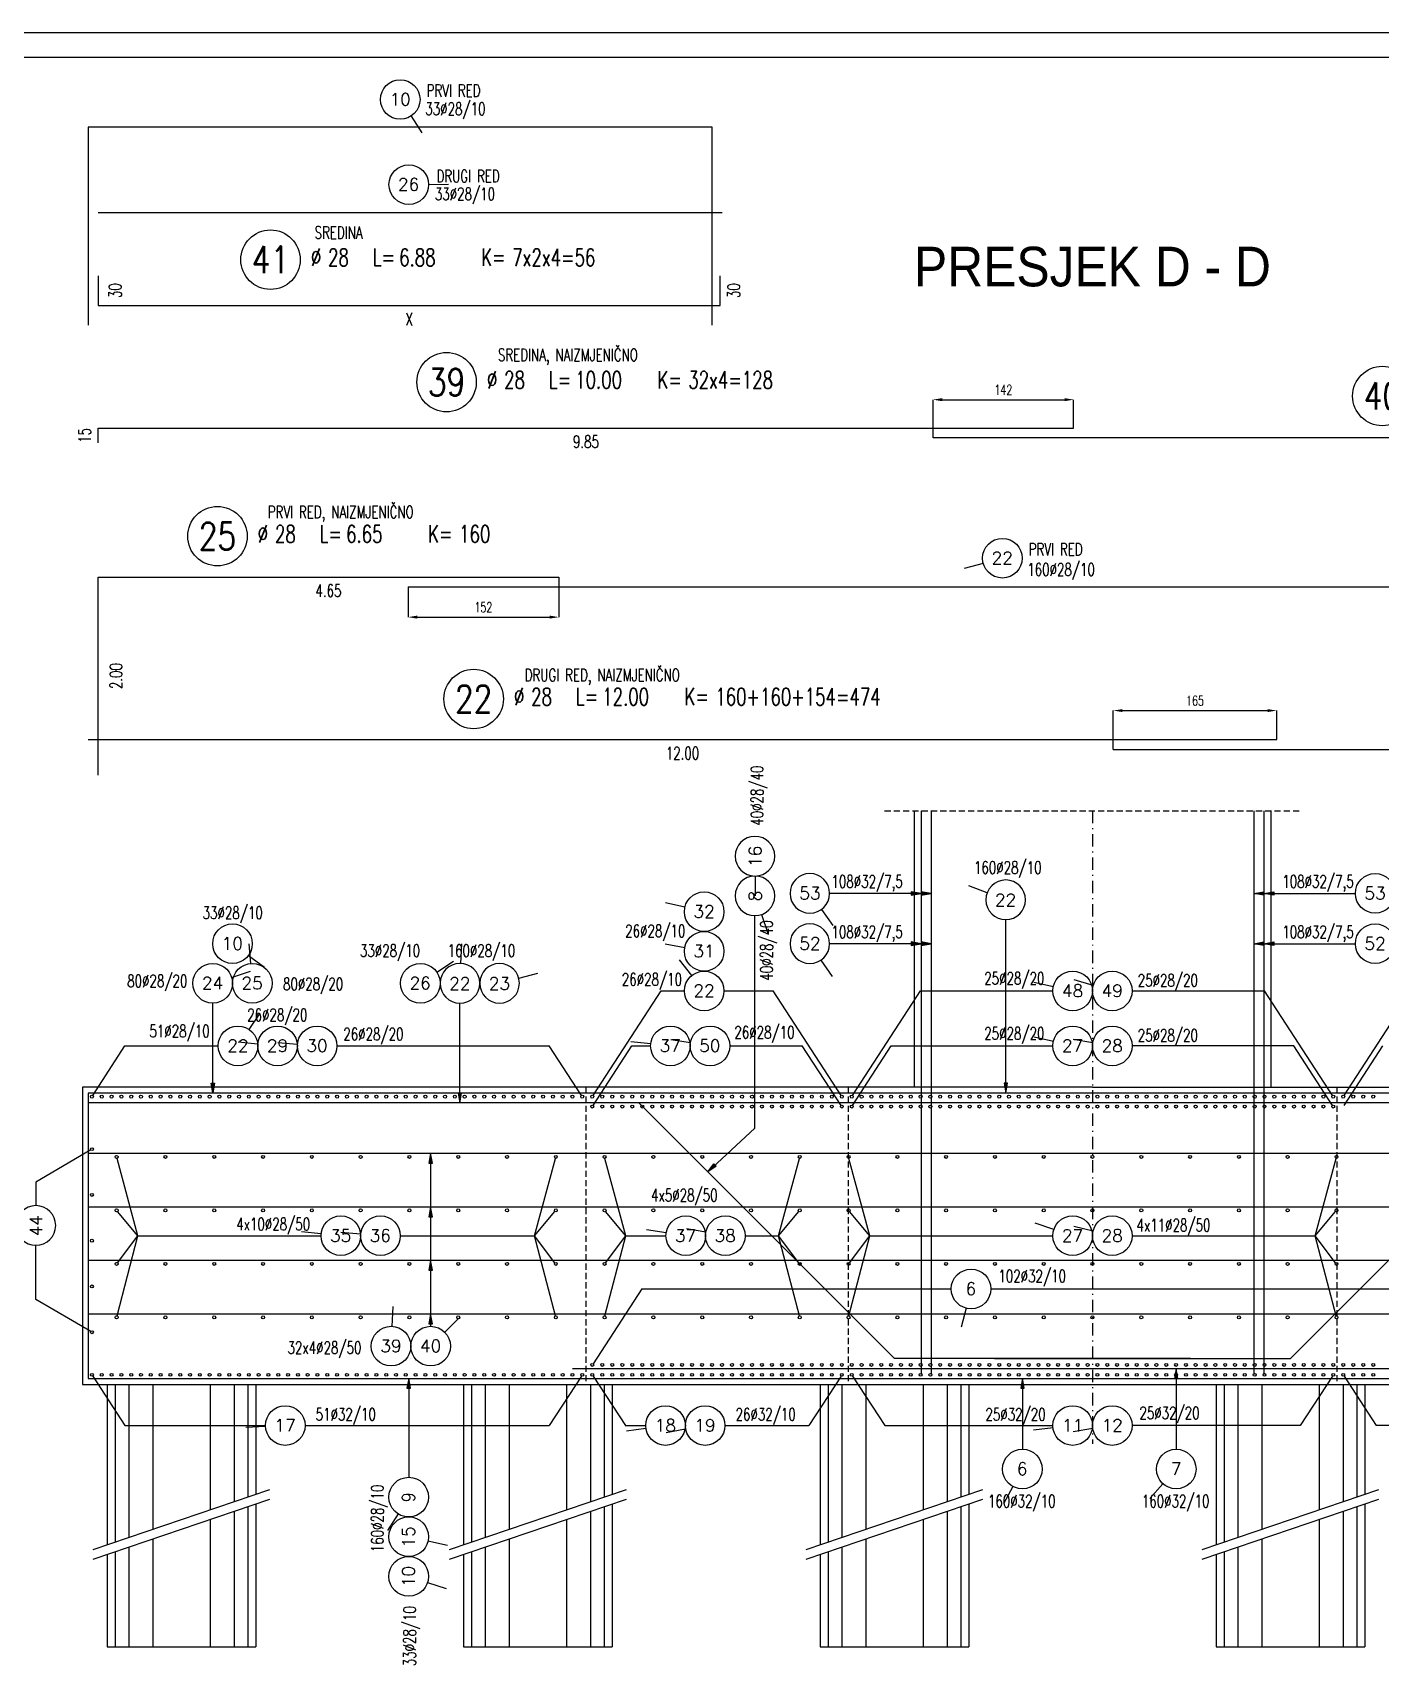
# Model space of a CAD drawing. Extents: x 25615 to 36352, y 68211 to 72666.
# Drawn here: x 32687 to 34048, y 71015 to 72666 of the extents above; entities that cross this region are included whole.
import ezdxf
from ezdxf.enums import TextEntityAlignment as Align

# ---------------------------------------------------------------- set-up
doc = ezdxf.new("R2010")
doc.units = 0
doc.header["$LTSCALE"] = 50
doc.header["$PDMODE"] = 34
doc.header["$PDSIZE"] = 5
doc.linetypes.add('CENTER', pattern=[0.47, 0.25, -0.1, 0.02, -0.1])
doc.linetypes.add('HIDDEN2', pattern=[0.1875, 0.125, -0.0625])
doc.layers.get('DEFPOINTS').update_dxf_attribs({"linetype": 'CONTINUOUS'})
for name, color, linetype in [('ARM', 1, 'CONTINUOUS'), ('ARM-I', 6, 'CONTINUOUS'), ('BETON', 7, 'CONTINUOUS'), ('BETON TANKO', 40, 'CONTINUOUS'), ('CRTICA', 7, 'CONTINUOUS'), ('KOTE', 4, 'CONTINUOUS'), ('NEVIDLJIVO', 9, 'HIDDEN2'), ('OSI', 2, 'CENTER'), ('POM', 9, 'CONTINUOUS'), ('TANKO', 8, 'CONTINUOUS'), ('TEKST', 7, 'CONTINUOUS')]:
    doc.layers.add(name, color=color, linetype=linetype)
doc.styles.add('KOTE', font='romans.shx', dxfattribs={"width": 0.7})
doc.styles.get("Standard").update_dxf_attribs({"font": 'romans.shx', "width": 0.9})
doc.dimstyles.new('M-50', dxfattribs={"dimscale": 50, "dimtxt": 0.2, "dimasz": 0.185, "dimexe": 0, "dimexo": 0, "dimgap": 0.1, "dimtad": 1, "dimdec": 0, "dimzin": 0, "dimdsep": 46, "dimtxsty": 'KOTE', "dimcen": 0.09, "dimclrd": 256, "dimclre": 256, "dimclrt": 2, "dimadec": 0, "dimazin": 0, "dimtfac": 1, "dimtdec": 0, "dimtix": 1, "dimtmove": 2, "dimatfit": 3, "dimfxl": 0, "dimtolj": 1, "dimtzin": 0, "dimarcsym": 0})

# ---------------------------------------------------------------- blocks, each defined once
blk = doc.blocks.new('P')
at = {"layer": 'KOTE'}
blk.add_circle((0, 0), 0.4, dxfattribs=at)
blk.add_attdef('P', text='', height=0.25, dxfattribs=at).set_placement((-0.004, 0.004), align=Align.MIDDLE)
blk = doc.blocks.new('*D340')
at = {"layer": 'DEFPOINTS', "color": 0}
for p in [(33943, 71981.4), (33943, 71952.1, 0), (33778, 71942.1, 0)]:
    blk.add_point(p, dxfattribs=at)
at = {"layer": 'TANKO', "lineweight": -2}
for p, q in [((33778, 71942.1), (33778, 71981.4)), ((33787.3, 71981.4), (33933.8, 71981.4)), ((33943, 71952.1), (33943, 71981.4))]:
    blk.add_line(p, q, dxfattribs=at)
at = {"layer": 'TANKO'}
for points in [[(33787.3, 71982.9), (33787.3, 71979.9), (33778, 71981.4)], [(33933.8, 71982.9), (33933.8, 71979.9), (33943, 71981.4)]]:
    blk.add_solid(points, dxfattribs=at)
at = {"layer": 'TANKO', "color": 2, "insert": (33860.5, 71991.4), "char_height": 10, "attachment_point": 5, "style": 'KOTE'}
blk.add_mtext('\\A1;165', dxfattribs=at)
blk = doc.blocks.new('POZ')
at = {"layer": 'ARM-I'}
blk.add_circle((0, 0), 0.6, dxfattribs=at)
at = {"layer": 'ARM', "width": 0.7}
for s, p in [('%%c', (0.814, -0.125)), ('L=', (2.064, -0.125)), ('K=', (4.256, -0.125))]:
    blk.add_text(s, height=0.35, dxfattribs=at).set_placement(p)
for tag, p in [('VA', (0.879, 0.435)), ('FI', (1.162, -0.13)), ('DUZ', (2.598, -0.13)), ('KOM', (4.881, -0.13))]:
    blk.add_attdef(tag, p, '', height=0.35, dxfattribs=at)
at = {"layer": 'ARM', "width": 0.7, "flags": 1}
for tag, p in [('TIP', (1.038, -0.896)), ('A', (1.162, -1.411)), ('B', (1.162, -1.918)), ('C', (1.162, -2.426)), ('D', (1.162, -2.934)), ('E', (1.162, -3.441)), ('F', (1.162, -3.949)), ('G', (1.162, -4.457)), ('H', (1.162, -4.964)), ('I', (1.162, -5.472)), ('J', (1.162, -5.98)), ('K', (1.162, -6.487)), ('L', (1.162, -6.995)), ('M', (1.162, -7.503)), ('N', (1.162, -8.011))]:
    blk.add_attdef(tag, p, '', height=0.35, dxfattribs=at)
at = {"layer": 'ARM-I', "width": 0.8}
blk.add_attdef('POZ', text='', height=0.55, dxfattribs=at).set_placement((0, 0), align=Align.MIDDLE)
blk = doc.blocks.new('*D342')
at = {"layer": 'DEFPOINTS', "color": 0}
for p in [(33218, 72116.2, 0), (33066, 72106.2, 0), (33218, 72075.7)]:
    blk.add_point(p, dxfattribs=at)
at = {"layer": 'TANKO', "lineweight": -2}
for p, q in [((33218, 72116.2), (33218, 72075.7)), ((33066, 72106.2), (33066, 72075.7)), ((33075.3, 72075.7), (33208.8, 72075.7))]:
    blk.add_line(p, q, dxfattribs=at)
at = {"layer": 'TANKO'}
for points in [[(33075.3, 72077.3), (33075.3, 72074.2), (33066, 72075.7)], [(33208.8, 72077.3), (33208.8, 72074.2), (33218, 72075.7)]]:
    blk.add_solid(points, dxfattribs=at)
at = {"layer": 'TANKO', "color": 2, "insert": (33142, 72085.7), "char_height": 10, "attachment_point": 5, "style": 'KOTE'}
blk.add_mtext('\\A1;152', dxfattribs=at)
blk = doc.blocks.new('*D351')
at = {"layer": 'DEFPOINTS', "color": 0}
for p in [(33738, 72295.2), (33738, 72266.6), (33596, 72256.6)]:
    blk.add_point(p, dxfattribs=at)
at = {"layer": 'TANKO', "lineweight": -2}
for p, q in [((33596, 72256.6), (33596, 72295.2)), ((33605.3, 72295.2), (33728.8, 72295.2)), ((33738, 72266.6), (33738, 72295.2))]:
    blk.add_line(p, q, dxfattribs=at)
at = {"layer": 'TANKO'}
for points in [[(33605.3, 72296.8), (33605.3, 72293.7), (33596, 72295.2)], [(33728.8, 72296.8), (33728.8, 72293.7), (33738, 72295.2)]]:
    blk.add_solid(points, dxfattribs=at)
at = {"layer": 'TANKO', "color": 2, "insert": (33667, 72305.2), "char_height": 10, "attachment_point": 5, "style": 'KOTE'}
blk.add_mtext('\\A1;142', dxfattribs=at)
blk = doc.blocks.new('STR')
at = {"layer": 'KOTE', "color": 9}
blk.add_lwpolyline([(-1, 0.17), (-1, -0.17), (0, 0)], close=True, dxfattribs=at)
at = {"layer": 'KOTE', "color": 9, "linetype": 'ByBlock'}
blk.add_solid([(-1, 0.17), (-1, -0.17), (0, 0)], dxfattribs=at)

msp = doc.modelspace()

# ---------------------------------------------------------------- linework, layer by layer
at = {"layer": 'ARM'}
for p, q in [((33584, 71880.1, 0), (33584, 71311.3, 0)), ((33594, 71880.1, 0), (33594, 71311.3, 0)), ((33920, 71880.1, 0), (33920, 71311.3, 0)), ((33930, 71880.1, 0), (33930, 71311.3, 0)), ((32743, 71595.3, 0), (32743, 71307.3, 0)), ((34771, 71595.3, 0), (32743, 71595.3, 0)), ((34771, 71585.3, 0), (32743, 71585.3, 0)), ((32743, 71534.5, 0), (34771, 71534.5, 0)), ((32743, 71480.5, 0), (34771, 71480.5, 0)), ((32743, 71426.5, 0), (34771, 71426.5, 0)), ((32743, 71372.5, 0), (34771, 71372.5, 0)), ((32743, 71307.3, 0), (34771, 71307.3, 0)), ((33232, 71317.3, 0), (34282, 71317.3, 0))]:
    msp.add_line(p, q, dxfattribs=at)
at = {"layer": 'ARM', "elevation": 0}
for points in [[(33856, 71327.3), (33557, 71327.3), (33299, 71585.3), (33159, 71585.3)], [(33658, 71327.3), (33957, 71327.3), (34215, 71585.3), (34355, 71585.3)]]:
    msp.add_lwpolyline(points, dxfattribs=at)
at = {"layer": 'ARM-I', "elevation": 0}
for points in [[(33373, 72370.3), (33373, 72570.3), (32743, 72570.3), (32743, 72370.3)], [(33383, 72483.9), (32753, 72483.9)], [(32753, 72420.3), (32753, 72390.3), (33381, 72390.3), (33381, 72420.3)], [(32753, 71916.2), (32753, 72116.2), (33218, 72116.2)], [(33066, 72106.2), (34266, 72106.2)], [(32743, 71952.1), (33943, 71952.1)], [(33778, 71942.1), (34763, 71942.1)]]:
    msp.add_lwpolyline(points, dxfattribs=at)
at = {"layer": 'ARM-I'}
for points in [[(32753, 72251.6), (32753, 72266.6), (33738, 72266.6)], [(34781, 72241.6), (34781, 72256.6), (33596, 72256.6)]]:
    msp.add_lwpolyline(points, dxfattribs=at)
at = {"layer": 'BETON'}
for p, q in [((33757, 71601.3, 0), (32737, 71601.3, 0)), ((32737, 71601.3, 0), (32737, 71301.3, 0)), ((33757, 71601.3, 0), (34777, 71601.3, 0)), ((32737, 71301.3, 0), (34777, 71301.3, 0))]:
    msp.add_line(p, q, dxfattribs=at)
for points in [[(25614.7, 68210.6), (35173.4, 68210.6), (35173.4, 72665.6), (25614.7, 72665.6)], [(25739.7, 68235.6), (35148.4, 68235.6), (35148.4, 72640.6), (25739.7, 72640.6)]]:
    msp.add_lwpolyline(points, close=True, dxfattribs=at)
at = {"layer": 'BETON TANKO'}
for p, q in [((33577, 71880.1, 0), (33577, 71601.3, 0)), ((33937, 71880.1, 0), (33937, 71601.3, 0)), ((32762, 71301.3, 0), (32762, 71139.5, 0)), ((32912, 71301.3, 0), (32912, 71190.4, 0)), ((33122, 71301.3, 0), (33122, 71139.5, 0)), ((33272, 71301.3, 0), (33272, 71190.4, 0)), ((33482, 71301.3, 0), (33482, 71139.5, 0)), ((33632, 71301.3, 0), (33632, 71190.4, 0)), ((33882, 71301.3, 0), (33882, 71139.5, 0)), ((34032, 71301.3, 0), (34032, 71190.4, 0)), ((32912, 71180.4, 0), (32912, 71036.4, 0)), ((33272, 71180.4, 0), (33272, 71036.4, 0)), ((33632, 71180.4, 0), (33632, 71036.4, 0)), ((34032, 71180.4, 0), (34032, 71036.4, 0)), ((32762, 71129.5, 0), (32762, 71036.4, 0)), ((33122, 71129.5, 0), (33122, 71036.4, 0)), ((33482, 71129.5, 0), (33482, 71036.4, 0)), ((33882, 71129.5, 0), (33882, 71036.4, 0)), ((32762, 71036.4, 0), (32912, 71036.4, 0)), ((33122, 71036.4, 0), (33272, 71036.4, 0)), ((33482, 71036.4, 0), (33632, 71036.4, 0)), ((33882, 71036.4, 0), (34032, 71036.4, 0))]:
    msp.add_line(p, q, dxfattribs=at)
at = {"layer": 'CRTICA'}
for p, q in [((33068.9, 72581.4, 0), (33079.8, 72564.6, 0)), ((33086.6, 72512.5), (33106.6, 72512.6)), ((33646.7, 72130, 0), (33627.4, 72124.9, 0)), ((33416.3, 71814.4), (33416.4, 71794.4)), ((33650.7, 71797.5, 0), (33632, 71804.5, 0)), ((33345.4, 71782.8), (33325.9, 71787.2)), ((33422.8, 71775.5), (33429.3, 71756.6)), ((33483.2, 71780.7, 0), (33494.8, 71764.4, 0)), ((32904.7, 71734.3, 0), (32920.8, 71722.4, 0)), ((32907.1, 71726.1, 0), (32905.5, 71746, 0)), ((33119.3, 71726.1, 0), (33120.2, 71746.1, 0)), ((33345.3, 71742), (33325.6, 71745.6)), ((32887.7, 71712.1, 0), (32906.8, 71718.2, 0)), ((33095, 71717.2, 0), (33111.6, 71728.3, 0)), ((33352.5, 71714.1), (33340.1, 71729.8)), ((33482.8, 71729.6, 0), (33494.1, 71713, 0)), ((33177.6, 71711.3, 0), (33197, 71716.4, 0)), ((33717.5, 71702.6), (33697.9, 71706.8)), ((33757.8, 71704), (33738.6, 71709.6)), ((32905.4, 71659.4), (32916.6, 71676)), ((33717.6, 71647.4, 0), (33698.1, 71651.9, 0)), ((32914.2, 71644.8), (32894.3, 71646.7)), ((32954.2, 71644.4), (32934.3, 71646)), ((33310.9, 71645), (33291, 71647.1)), ((33351.1, 71646), (33331.3, 71649.2)), ((33757.3, 71646.1, 0), (33737.6, 71649.4, 0)), ((32978.1, 71453.3, 0), (32958.2, 71455.2, 0)), ((33018.1, 71453, 0), (32998.1, 71454.7, 0)), ((33326.5, 71454.3, 0), (33306.7, 71457.3, 0)), ((33366.6, 71454.8, 0), (33346.9, 71458.3, 0)), ((33718.1, 71457.7, 0), (33699.1, 71464, 0)), ((33757.6, 71455.9, 0), (33738.1, 71460.5, 0)), ((33049.9, 71359.8, 0), (33051, 71379.8, 0)), ((33629.3, 71378.3), (33624.3, 71358.9)), ((33102.9, 71354, 0), (33117.1, 71368.1, 0)), ((32921.9, 71258.7), (32901.9, 71257.6)), ((33306.1, 71256.8), (33286.3, 71253.9)), ((33346.2, 71256), (33326.5, 71252.4)), ((33717.2, 71257.3, 0), (33697.3, 71254.9, 0)), ((33757.3, 71256.6, 0), (33737.5, 71253.5, 0)), ((33676.6, 71198.3), (33667.1, 71180.7)), ((33828.2, 71201, 0), (33814.8, 71186.1, 0)), ((33055.8, 71170.6, 0), (33045.1, 71153.7, 0)), ((33086, 71143.3, 0), (33105.6, 71139, 0)), ((33085.5, 71101.3, 0), (33104.5, 71095.2, 0))]:
    msp.add_line(p, q, dxfattribs=at)
at = {"layer": 'KOTE'}
for centre in [(32746.6, 71591.7), (32746.6, 71591.7), (32756.6, 71591.7), (32766.5, 71591.7), (32776.4, 71591.7), (32786.3, 71591.7), (32796.2, 71591.7), (32806.1, 71591.7), (32816, 71591.7), (32825.9, 71591.7), (32835.8, 71591.7), (32845.7, 71591.7), (32855.6, 71591.7), (32865.5, 71591.7), (32875.4, 71591.7), (32885.3, 71591.7), (32895.2, 71591.7), (32905.1, 71591.7), (32915, 71591.7), (32924.9, 71591.7), (32934.8, 71591.7), (32944.7, 71591.7), (32954.6, 71591.7), (32964.5, 71591.7), (32974.4, 71591.7), (32984.3, 71591.7), (32994.2, 71591.7), (33004.2, 71591.7), (33014.1, 71591.7), (33024, 71591.7), (33033.9, 71591.7), (33043.8, 71591.7), (33053.7, 71591.7), (33063.6, 71591.7), (33073.5, 71591.7), (33083.4, 71591.7), (33093.3, 71591.7), (33103.2, 71591.7), (33113.1, 71591.7), (33123, 71591.7), (33132.9, 71591.7), (33142.8, 71591.7), (33152.7, 71591.7), (33162.6, 71591.7), (33172.5, 71591.7), (33182.4, 71591.7), (33192.3, 71591.7), (33202.2, 71591.7), (33212.1, 71591.7), (33222, 71591.7), (33231.9, 71591.7), (33241.8, 71591.7), (33251.9, 71591.7), (33262, 71591.7), (33272.1, 71591.7), (33282.2, 71591.7), (33292.2, 71591.7), (33302.3, 71591.7), (33312.4, 71591.7), (33322.5, 71591.7), (33332.5, 71591.7), (33342.6, 71591.7), (33352.7, 71591.7), (33362.8, 71591.7), (33372.9, 71591.7), (33382.9, 71591.7), (33393, 71591.7), (33403.1, 71591.7), (33413.2, 71591.7), (33423.2, 71591.7), (33433.3, 71591.7), (33443.4, 71591.7), (33453.5, 71591.7), (33463.6, 71591.7), (33473.6, 71591.7), (33483.7, 71591.7), (33493.8, 71591.7), (33503.9, 71591.7), (33513.9, 71591.7), (33523.9, 71591.7), (33533.8, 71591.7), (33543.7, 71591.7), (33553.6, 71591.7), (33563.6, 71591.7), (33573.5, 71591.7), (33583.4, 71591.7), (33593.3, 71591.7), (33603.2, 71591.7), (33613.2, 71591.7), (33623.1, 71591.7), (33633, 71591.7), (33642.9, 71591.7), (33652.9, 71591.7), (33662.8, 71591.7), (33672.7, 71591.7), (33682.6, 71591.7), (33692.6, 71591.7), (33702.5, 71591.7), (33712.4, 71591.7), (33722.3, 71591.7), (33732.2, 71591.7), (33742.2, 71591.7), (33752.1, 71591.7), (33762, 71591.7), (33771.9, 71591.7), (33781.9, 71591.7), (33791.8, 71591.7), (33801.7, 71591.7), (33811.6, 71591.7), (33821.5, 71591.7), (33831.5, 71591.7), (33841.4, 71591.7), (33851.3, 71591.7), (33861.2, 71591.7), (33871.2, 71591.7), (33881.1, 71591.7), (33891, 71591.7), (33900.9, 71591.7), (33910.8, 71591.7), (33920.8, 71591.7), (33930.7, 71591.7), (33940.6, 71591.7), (33950.5, 71591.7), (33960.5, 71591.7), (33970.4, 71591.7), (33980.3, 71591.7), (33990.2, 71591.7), (34000.1, 71591.7), (34010.2, 71591.7), (34020.3, 71591.7), (34030.4, 71591.7), (34040.5, 71591.7), (33251.9, 71581.7), (33262, 71581.7), (33272.1, 71581.7), (33282.2, 71581.7), (33292.2, 71581.7), (33302.3, 71581.7), (33312.4, 71581.7), (33322.5, 71581.7), (33332.5, 71581.7), (33342.6, 71581.7), (33352.7, 71581.7), (33362.8, 71581.7), (33372.9, 71581.7), (33382.9, 71581.7), (33393, 71581.7), (33403.1, 71581.7), (33413.2, 71581.7), (33423.2, 71581.7), (33433.3, 71581.7), (33443.4, 71581.7), (33453.5, 71581.7), (33463.6, 71581.7), (33473.6, 71581.7), (33483.7, 71581.7), (33493.8, 71581.7), (33503.9, 71581.7), (33513.9, 71581.7), (33523.9, 71581.7), (33533.8, 71581.7), (33543.7, 71581.7), (33553.6, 71581.7), (33563.6, 71581.7), (33573.5, 71581.7), (33583.4, 71581.7), (33593.3, 71581.7), (33603.2, 71581.7), (33613.2, 71581.7), (33623.1, 71581.7), (33633, 71581.7), (33642.9, 71581.7), (33652.9, 71581.7), (33662.8, 71581.7), (33672.7, 71581.7), (33682.6, 71581.7), (33692.6, 71581.7), (33702.5, 71581.7), (33712.4, 71581.7), (33722.3, 71581.7), (33732.2, 71581.7), (33742.2, 71581.7), (33752.1, 71581.7), (33762, 71581.7), (33771.9, 71581.7), (33781.9, 71581.7), (33791.8, 71581.7), (33801.7, 71581.7), (33811.6, 71581.7), (33821.5, 71581.7), (33831.5, 71581.7), (33841.4, 71581.7), (33851.3, 71581.7), (33861.2, 71581.7), (33871.2, 71581.7), (33881.1, 71581.7), (33891, 71581.7), (33900.9, 71581.7), (33910.8, 71581.7), (33920.8, 71581.7), (33930.7, 71581.7), (33940.6, 71581.7), (33950.5, 71581.7), (33960.5, 71581.7), (33970.4, 71581.7), (33980.3, 71581.7), (33990.2, 71581.7), (34000.1, 71581.7), (32746.6, 71538.7, 0), (32771.6, 71530.9, 0), (32820.9, 71530.9, 0), (32870.2, 71530.9, 0), (32919.5, 71530.9, 0), (32968.7, 71530.9, 0), (33018, 71530.9, 0), (33067.3, 71530.9, 0), (33116.5, 71530.9, 0), (33165.8, 71530.9, 0), (33215.1, 71530.9, 0), (33264.3, 71530.9, 0), (33313.6, 71530.9, 0), (33362.9, 71530.9, 0), (33412.2, 71530.9, 0), (33461.4, 71530.9, 0), (33510.7, 71530.9, 0), (33560, 71530.9, 0), (33609.2, 71530.9, 0), (33658.5, 71530.9, 0), (33707.8, 71530.9, 0), (33757, 71530.9, 0), (33806.3, 71530.9, 0), (33855.6, 71530.9, 0), (33904.9, 71530.9, 0), (33954.1, 71530.9, 0), (34003.4, 71530.9, 0), (32746.6, 71492.5, 0), (32771.6, 71476.9, 0), (32820.9, 71476.9, 0), (32870.2, 71476.9, 0), (32919.5, 71476.9, 0), (32968.7, 71476.9, 0), (33018, 71476.9, 0), (33067.3, 71476.9, 0), (33116.5, 71476.9, 0), (33165.8, 71476.9, 0), (33215.1, 71476.9, 0), (33264.3, 71476.9, 0), (33313.6, 71476.9, 0), (33362.9, 71476.9, 0), (33412.2, 71476.9, 0), (33461.4, 71476.9, 0), (33510.7, 71476.9, 0), (33560, 71476.9, 0), (33609.2, 71476.9, 0), (33658.5, 71476.9, 0), (33707.8, 71476.9, 0), (33757, 71476.9, 0), (33806.3, 71476.9, 0), (33855.6, 71476.9, 0), (33904.9, 71476.9, 0), (33954.1, 71476.9, 0), (34003.4, 71476.9, 0), (32746.6, 71446.3, 0), (32771.6, 71422.9, 0), (32820.9, 71422.9, 0), (32870.2, 71422.9, 0), (32919.5, 71422.9, 0), (32968.7, 71422.9, 0), (33018, 71422.9, 0), (33067.3, 71422.9, 0), (33116.5, 71422.9, 0), (33165.8, 71422.9, 0), (33215.1, 71422.9, 0), (33264.3, 71422.9, 0), (33313.6, 71422.9, 0), (33362.9, 71422.9, 0), (33412.2, 71422.9, 0), (33461.4, 71422.9, 0), (33510.7, 71422.9, 0), (33560, 71422.9, 0), (33609.2, 71422.9, 0), (33658.5, 71422.9, 0), (33707.8, 71422.9, 0), (33757, 71422.9, 0), (33806.3, 71422.9, 0), (33855.6, 71422.9, 0), (33904.9, 71422.9, 0), (33954.1, 71422.9, 0), (34003.4, 71422.9, 0), (32746.6, 71400.1, 0), (32771.6, 71368.9, 0), (32820.9, 71368.9, 0), (32870.2, 71368.9, 0), (32919.5, 71368.9, 0), (32968.7, 71368.9, 0), (33018, 71368.9, 0), (33067.3, 71368.9, 0), (33116.5, 71368.9, 0), (33165.8, 71368.9, 0), (33215.1, 71368.9, 0), (33264.3, 71368.9, 0), (33313.6, 71368.9, 0), (33362.9, 71368.9, 0), (33412.2, 71368.9, 0), (33461.4, 71368.9, 0), (33510.7, 71368.9, 0), (33560, 71368.9, 0), (33609.2, 71368.9, 0), (33658.5, 71368.9, 0), (33707.8, 71368.9, 0), (33757, 71368.9, 0), (33806.3, 71368.9, 0), (33855.6, 71368.9, 0), (33904.9, 71368.9, 0), (33954.1, 71368.9, 0), (34003.4, 71368.9, 0), (32746.6, 71353.9, 0), (33251.9, 71320.9), (33262, 71320.9), (33272.1, 71320.9), (33282.2, 71320.9), (33292.2, 71320.9), (33302.3, 71320.9), (33312.4, 71320.9), (33322.5, 71320.9), (33332.5, 71320.9), (33342.6, 71320.9), (33352.7, 71320.9), (33362.8, 71320.9), (33372.9, 71320.9), (33382.9, 71320.9), (33393, 71320.9), (33403.1, 71320.9), (33413.2, 71320.9), (33423.2, 71320.9), (33433.3, 71320.9), (33443.4, 71320.9), (33453.5, 71320.9), (33463.6, 71320.9), (33473.6, 71320.9), (33483.7, 71320.9), (33493.8, 71320.9), (33503.9, 71320.9), (33513.9, 71320.9), (33523.9, 71320.9), (33533.8, 71320.9), (33543.7, 71320.9), (33553.6, 71320.9), (33563.6, 71320.9), (33573.5, 71320.9), (33583.4, 71320.9), (33593.3, 71320.9), (33603.2, 71320.9), (33613.2, 71320.9), (33623.1, 71320.9), (33633, 71320.9), (33642.9, 71320.9), (33652.9, 71320.9), (33662.8, 71320.9), (33672.7, 71320.9), (33682.6, 71320.9), (33692.6, 71320.9), (33702.5, 71320.9), (33712.4, 71320.9), (33722.3, 71320.9), (33732.2, 71320.9), (33742.2, 71320.9), (33752.1, 71320.9), (33762, 71320.9), (33771.9, 71320.9), (33781.9, 71320.9), (33791.8, 71320.9), (33801.7, 71320.9), (33811.6, 71320.9), (33821.5, 71320.9), (33831.5, 71320.9), (33841.4, 71320.9), (33851.3, 71320.9), (33861.2, 71320.9), (33871.2, 71320.9), (33881.1, 71320.9), (33891, 71320.9), (33900.9, 71320.9), (33910.8, 71320.9), (33920.8, 71320.9), (33930.7, 71320.9), (33940.6, 71320.9), (33950.5, 71320.9), (33960.5, 71320.9), (33970.4, 71320.9), (33980.3, 71320.9), (33990.2, 71320.9), (34000.1, 71320.9), (34010.2, 71320.9), (34020.3, 71320.9), (34030.4, 71320.9), (34040.5, 71320.9), (32746.6, 71310.9), (32756.6, 71310.9), (32766.5, 71310.9), (32776.4, 71310.9), (32786.3, 71310.9), (32796.2, 71310.9), (32806.1, 71310.9), (32816, 71310.9), (32825.9, 71310.9), (32835.8, 71310.9), (32845.7, 71310.9), (32855.6, 71310.9), (32865.5, 71310.9), (32875.4, 71310.9), (32885.3, 71310.9), (32895.2, 71310.9), (32905.1, 71310.9), (32915, 71310.9), (32924.9, 71310.9), (32934.8, 71310.9), (32944.7, 71310.9), (32954.6, 71310.9), (32964.5, 71310.9), (32974.4, 71310.9), (32984.3, 71310.9), (32994.2, 71310.9), (33004.2, 71310.9), (33014.1, 71310.9), (33024, 71310.9), (33033.9, 71310.9), (33043.8, 71310.9), (33053.7, 71310.9), (33063.6, 71310.9), (33073.5, 71310.9), (33083.4, 71310.9), (33093.3, 71310.9), (33103.2, 71310.9), (33113.1, 71310.9), (33123, 71310.9), (33132.9, 71310.9), (33142.8, 71310.9), (33152.7, 71310.9), (33162.6, 71310.9), (33172.5, 71310.9), (33182.4, 71310.9), (33192.3, 71310.9), (33202.2, 71310.9), (33212.1, 71310.9), (33222, 71310.9), (33231.9, 71310.9), (33241.8, 71310.9), (33251.9, 71310.9), (33262, 71310.9), (33272.1, 71310.9), (33282.2, 71310.9), (33292.2, 71310.9), (33302.3, 71310.9), (33312.4, 71310.9), (33322.5, 71310.9), (33332.5, 71310.9), (33342.6, 71310.9), (33352.7, 71310.9), (33362.8, 71310.9), (33372.9, 71310.9), (33382.9, 71310.9), (33393, 71310.9), (33403.1, 71310.9), (33413.2, 71310.9), (33423.2, 71310.9), (33433.3, 71310.9), (33443.4, 71310.9), (33453.5, 71310.9), (33463.6, 71310.9), (33473.6, 71310.9), (33483.7, 71310.9), (33493.8, 71310.9), (33503.9, 71310.9), (33513.9, 71310.9), (33523.9, 71310.9), (33533.8, 71310.9), (33543.7, 71310.9), (33553.6, 71310.9), (33563.6, 71310.9), (33573.5, 71310.9), (33583.4, 71310.9), (33593.3, 71310.9), (33603.2, 71310.9), (33613.2, 71310.9), (33623.1, 71310.9), (33633, 71310.9), (33642.9, 71310.9), (33652.9, 71310.9), (33662.8, 71310.9), (33672.7, 71310.9), (33682.6, 71310.9), (33692.6, 71310.9), (33702.5, 71310.9), (33712.4, 71310.9), (33722.3, 71310.9), (33732.2, 71310.9), (33742.2, 71310.9), (33752.1, 71310.9), (33762, 71310.9), (33771.9, 71310.9), (33781.9, 71310.9), (33791.8, 71310.9), (33801.7, 71310.9), (33811.6, 71310.9), (33821.5, 71310.9), (33831.5, 71310.9), (33841.4, 71310.9), (33851.3, 71310.9), (33861.2, 71310.9), (33871.2, 71310.9), (33881.1, 71310.9), (33891, 71310.9), (33900.9, 71310.9), (33910.8, 71310.9), (33920.8, 71310.9), (33930.7, 71310.9), (33940.6, 71310.9), (33950.5, 71310.9), (33960.5, 71310.9), (33970.4, 71310.9), (33980.3, 71310.9), (33990.2, 71310.9), (34000.1, 71310.9), (34010.2, 71310.9), (34020.3, 71310.9), (34030.4, 71310.9), (34040.5, 71310.9)]:
    msp.add_circle(centre, 1.5, dxfattribs=at)
at = {"layer": 'NEVIDLJIVO'}
for p, q in [((33547, 71880.1, 0), (33967, 71880.1, 0)), ((33245.4, 71601.3, 0), (33245.4, 71301.3, 0)), ((33510.3, 71601.3, 0), (33510.3, 71301.3, 0)), ((34003.7, 71601.3, 0), (34003.7, 71301.3, 0))]:
    msp.add_line(p, q, dxfattribs=at)
at = {"layer": 'OSI'}
msp.add_line((33757, 71880.1, 0), (33757, 71241.3, 0), dxfattribs=at)
at = {"layer": 'POM'}
for p, q in [((32770.1, 71301.3, 0), (32770.1, 71142.3, 0)), ((32783.9, 71301.3, 0), (32783.9, 71147, 0)), ((32808.1, 71301.3, 0), (32808.1, 71155.2, 0)), ((32866, 71301.3, 0), (32866, 71174.8, 0)), ((32890.2, 71301.3, 0), (32890.2, 71183, 0)), ((32904, 71301.3, 0), (32904, 71187.7, 0)), ((33130.1, 71301.3, 0), (33130.1, 71142.3, 0)), ((33143.9, 71301.3, 0), (33143.9, 71147, 0)), ((33168.1, 71301.3, 0), (33168.1, 71155.2, 0)), ((33226, 71301.3, 0), (33226, 71174.8, 0)), ((33250.2, 71301.3, 0), (33250.2, 71183, 0)), ((33264, 71301.3, 0), (33264, 71187.7, 0)), ((33490.1, 71301.3, 0), (33490.1, 71142.3, 0)), ((33503.9, 71301.3, 0), (33503.9, 71147, 0)), ((33528.1, 71301.3, 0), (33528.1, 71155.2, 0)), ((33586, 71301.3, 0), (33586, 71174.8, 0)), ((33610.2, 71301.3, 0), (33610.2, 71183, 0)), ((33624, 71301.3, 0), (33624, 71187.7, 0)), ((33890.1, 71301.3, 0), (33890.1, 71142.3, 0)), ((33903.9, 71301.3, 0), (33903.9, 71147, 0)), ((33928.1, 71301.3, 0), (33928.1, 71155.2, 0)), ((33986, 71301.3, 0), (33986, 71174.8, 0)), ((34010.2, 71301.3, 0), (34010.2, 71183, 0)), ((34024, 71301.3, 0), (34024, 71187.7, 0)), ((32890.2, 71173, 0), (32890.2, 71036.4, 0)), ((32904, 71177.7, 0), (32904, 71036.4, 0)), ((33250.2, 71173, 0), (33250.2, 71036.4, 0)), ((33264, 71177.7, 0), (33264, 71036.4, 0)), ((33610.2, 71173, 0), (33610.2, 71036.4, 0)), ((33624, 71177.7, 0), (33624, 71036.4, 0)), ((34010.2, 71173, 0), (34010.2, 71036.4, 0)), ((34024, 71177.7, 0), (34024, 71036.4, 0)), ((32866, 71164.8, 0), (32866, 71036.4, 0)), ((33226, 71164.8, 0), (33226, 71036.4, 0)), ((33586, 71164.8, 0), (33586, 71036.4, 0)), ((33986, 71164.8, 0), (33986, 71036.4, 0)), ((32808.1, 71145.2, 0), (32808.1, 71036.4, 0)), ((33168.1, 71145.2, 0), (33168.1, 71036.4, 0)), ((33528.1, 71145.2, 0), (33528.1, 71036.4, 0)), ((33928.1, 71145.2, 0), (33928.1, 71036.4, 0)), ((32770.1, 71132.3, 0), (32770.1, 71036.4, 0)), ((32783.9, 71137, 0), (32783.9, 71036.4, 0)), ((33130.1, 71132.3, 0), (33130.1, 71036.4, 0)), ((33143.9, 71137, 0), (33143.9, 71036.4, 0)), ((33490.1, 71132.3, 0), (33490.1, 71036.4, 0)), ((33503.9, 71137, 0), (33503.9, 71036.4, 0)), ((33890.1, 71132.3, 0), (33890.1, 71036.4, 0)), ((33903.9, 71137, 0), (33903.9, 71036.4, 0))]:
    msp.add_line(p, q, dxfattribs=at)
at = {"layer": 'TANKO'}
for p, q in [((33594, 71796.9, 0), (33491.6, 71796.9, 0)), ((33920, 71796.9, 0), (34022.5, 71796.9, 0)), ((33416.2, 71559.9), (33416.2, 71774.4)), ((33669.4, 71595.3, 0), (33669.4, 71770.4, 0)), ((33594, 71746.1, 0), (33491.6, 71746.1, 0)), ((33920, 71746.1, 0), (34022.5, 71746.1, 0)), ((32868.6, 71595.3, 0), (32868.6, 71686.1, 0)), ((33118.3, 71585.3, 0), (33118.3, 71686.1, 0)), ((33252.7, 71592.9), (33321.4, 71698.4)), ((33321.4, 71698.4), (33344.9, 71698.4)), ((33384.9, 71698.4), (33434.4, 71698.4)), ((33503.1, 71592.9), (33434.4, 71698.4)), ((33514.8, 71592.9), (33583.5, 71698.4)), ((33583.5, 71698.4), (33717, 71698.4)), ((33797, 71698.4), (33930.6, 71698.4)), ((33999.3, 71592.9), (33930.6, 71698.4)), ((34011, 71592.9), (34079.7, 71698.4)), ((32747.5, 71592.9), (32780, 71642.9)), ((32779.9, 71642.9), (32874.1, 71642.9)), ((32994.1, 71642.9), (33208.5, 71642.9)), ((33241, 71592.9), (33208.5, 71642.9)), ((33252.7, 71582.9), (33291.8, 71642.9)), ((33291.8, 71642.9), (33310.8, 71642.9)), ((33390.8, 71642.9), (33464, 71642.9)), ((33503.1, 71582.9), (33464, 71642.9)), ((33514.8, 71582.9), (33553.8, 71642.9)), ((33553.8, 71642.9), (33717, 71642.9, 0)), ((33960.3, 71642.9, 0), (33797, 71642.9, 0)), ((33999.3, 71582.9), (33960.3, 71642.9)), ((34011, 71582.9), (34050.1, 71642.9)), ((33368.5, 71515.9, 0), (33416.2, 71559.9)), ((32745.4, 71537.9, 0), (32690.1, 71505.4)), ((32793, 71451.3, 0), (32772, 71529.4, 0)), ((33088.7, 71534.5, 0), (33088.7, 71359.9, 0)), ((33193.7, 71451.3, 0), (33214.7, 71529.4, 0)), ((33285.7, 71451.3, 0), (33264.7, 71529.4, 0)), ((33440.1, 71451.3, 0), (33461, 71529.4, 0)), ((33532.1, 71451.3, 0), (33511.1, 71529.4, 0)), ((33982, 71451.3, 0), (34003, 71529.4, 0)), ((32690.1, 71505.4), (32690.1, 71481.7)), ((32793, 71451.3, 0), (32772.6, 71475.7, 0)), ((33193.7, 71451.3, 0), (33214.1, 71475.7, 0)), ((33285.7, 71451.3, 0), (33265.3, 71475.7, 0)), ((33440.1, 71451.3, 0), (33460.5, 71475.7, 0)), ((33532.1, 71451.3, 0), (33511.7, 71475.7, 0)), ((33982, 71451.3, 0), (34002.4, 71475.7, 0)), ((32690.1, 71387.1), (32690.1, 71441.7)), ((32772, 71370.3, 0), (32793, 71451.3, 0)), ((32772.5, 71424.1, 0), (32793, 71451.3, 0)), ((32793, 71451.3, 0), (32978, 71451.3, 0)), ((33058, 71451.3, 0), (33193.7, 71451.3, 0)), ((33214.7, 71370.3, 0), (33193.7, 71451.3, 0)), ((33214.2, 71424.1, 0), (33193.7, 71451.3, 0)), ((33264.7, 71370.3, 0), (33285.7, 71451.3, 0)), ((33265.2, 71424.1, 0), (33285.7, 71451.3, 0)), ((33285.7, 71451.3, 0), (33326.3, 71451.3, 0)), ((33406.3, 71451.3, 0), (33440.1, 71451.3, 0)), ((33461.1, 71370.3, 0), (33440.1, 71451.3, 0)), ((33460.5, 71424.1, 0), (33440.1, 71451.3, 0)), ((33511.1, 71370.3, 0), (33532.1, 71451.3, 0)), ((33511.6, 71424.1, 0), (33532.1, 71451.3, 0)), ((33532.1, 71451.3, 0), (33717, 71451.3, 0)), ((33797, 71451.3, 0), (33982, 71451.3, 0)), ((34003, 71370.3, 0), (33982, 71451.3, 0)), ((34002.5, 71424.1, 0), (33982, 71451.3, 0)), ((32745.4, 71354.6, 0), (32690.1, 71387.1)), ((33301.9, 71397.6), (33252.7, 71322.1)), ((33301.9, 71397.6), (33614.4, 71397.6)), ((33654.3, 71397.6), (34212.2, 71397.6)), ((32747.5, 71309.6), (32780, 71259.7)), ((33066.5, 71307.3, 0), (33066.5, 71207.5, 0)), ((33241, 71309.6), (33208.5, 71259.7)), ((33252.7, 71309.6), (33285.3, 71259.7)), ((33503.1, 71309.6), (33470.5, 71259.7)), ((33514.8, 71309.6), (33547.3, 71259.7)), ((33686.2, 71307.3), (33686.2, 71235.8)), ((33841.6, 71317.3, 0), (33841.6, 71235.8, 0)), ((33999.3, 71309.6), (33966.8, 71259.7)), ((34011, 71309.6), (34043.6, 71259.7)), ((32779.9, 71259.7), (32921.9, 71259.7)), ((32961.9, 71259.7), (33208.5, 71259.7)), ((33285.2, 71259.7), (33305.9, 71259.7)), ((33385.9, 71259.7), (33470.5, 71259.7)), ((33547.3, 71259.7), (33717, 71259.7, 0)), ((33966.8, 71259.7, 0), (33797, 71259.7, 0)), ((34128.2, 71259.7), (34043.6, 71259.7)), ((32747.8, 71134.7, 0), (32926.3, 71195.3, 0)), ((33107.8, 71134.7, 0), (33286.3, 71195.3, 0)), ((33467.8, 71134.7, 0), (33646.3, 71195.3, 0)), ((33867.8, 71134.7, 0), (34046.3, 71195.3, 0)), ((32747.8, 71124.7, 0), (32926.3, 71185.3, 0)), ((33107.8, 71124.7, 0), (33286.3, 71185.3, 0)), ((33467.8, 71124.7, 0), (33646.3, 71185.3, 0)), ((33867.8, 71124.7, 0), (34046.3, 71185.3, 0))]:
    msp.add_line(p, q, dxfattribs=at)

# ---------------------------------------------------------------- block references
at = {"layer": 'KOTE'}
ref = msp.add_blockref('P', (33058, 72598.2, 0), dxfattribs=dict(at, xscale=50, yscale=50, zscale=50))
ref.add_attrib('P', '10', dxfattribs={"height": 12.5}).set_placement((33057.9, 72598.4, 0), align=Align.MIDDLE)
ref = msp.add_blockref('P', (33066.6, 72512.3), dxfattribs=dict(at, xscale=50, yscale=50, zscale=50))
ref.add_attrib('P', '26', dxfattribs={"height": 12.5}).set_placement((33066.4, 72512.5), align=Align.MIDDLE)
at = {"layer": 'KOTE', "xscale": 50, "yscale": 50, "zscale": 50}
for p, values in [((32927, 72436.5, 0), {'POZ': '41', 'FI': '28', 'DUZ': '6.88', 'KOM': '7x2x4=56'}), ((33104.8, 72312.9), {'POZ': '39', 'FI': '28', 'DUZ': '10.00', 'KOM': '32x4=128'}), ((34049.7, 72298.9), {'POZ': '40', 'FI': '28', 'DUZ': '12.00', 'KOM': '32x4=128'}), ((32873.4, 72157.4), {'POZ': '25', 'FI': '28', 'DUZ': '6.65', 'KOM': '160'}), ((33132.1, 71993.1), {'POZ': '22', 'FI': '28', 'DUZ': '12.00', 'KOM': '160+160+154=474'})]:
    msp.add_blockref('POZ', p, dxfattribs=at).add_auto_attribs(values)
at = {"layer": 'KOTE'}
ref = msp.add_blockref('P', (33666, 72135.2, 0), dxfattribs=dict(at, xscale=50, yscale=50, zscale=50))
ref.add_attrib('P', '22', dxfattribs={"height": 12.5}).set_placement((33665.9, 72135.4, 0), align=Align.MIDDLE)
ref = msp.add_blockref('P', (33416.2, 71834.4), dxfattribs=dict(at, xscale=-50, yscale=50, zscale=50, rotation=270))
ref.add_attrib('P', '16', dxfattribs={"height": 12.5, "rotation": 90}).set_placement((33416.4, 71834.2), align=Align.MIDDLE)
ref = msp.add_blockref('P', (33471.6, 71796.9, 0), dxfattribs=dict(at, xscale=-50, yscale=50, zscale=50, rotation=2.486011396740651e-11))
ref.add_attrib('P', '53', dxfattribs={"height": 12.5}).set_placement((33471.7, 71797.1, 0), align=Align.MIDDLE)
ref = msp.add_blockref('P', (34042.5, 71796.9, 0), dxfattribs=dict(at, xscale=50, yscale=50, zscale=50))
ref.add_attrib('P', '53', dxfattribs={"height": 12.5}).set_placement((34042.4, 71797.1, 0), align=Align.MIDDLE)
ref = msp.add_blockref('P', (33416.2, 71794.4), dxfattribs=dict(at, xscale=-50, yscale=50, zscale=50, rotation=270))
ref.add_attrib('P', '8', dxfattribs={"height": 12.5, "rotation": 90}).set_placement((33416.4, 71794.2), align=Align.MIDDLE)
ref = msp.add_blockref('P', (33669.4, 71790.4, 0), dxfattribs=dict(at, xscale=-50, yscale=50, zscale=50, rotation=180))
ref.add_attrib('P', '22', dxfattribs={"height": 12.5}).set_placement((33669.2, 71790.2, 0), align=Align.MIDDLE)
ref = msp.add_blockref('P', (33364.9, 71778.4), dxfattribs=dict(at, xscale=50, yscale=50, zscale=50))
ref.add_attrib('P', '32', dxfattribs={"height": 12.5}).set_placement((33364.8, 71778.6), align=Align.MIDDLE)
at = {"layer": 'KOTE', "yscale": 10, "zscale": 10}
for p, xscale, rotation in [((33584, 71796.9, 0), 10, 2.486011396740651e-11), ((33594, 71796.9, 0), 10, 2.486011396740651e-11), ((33584, 71746.1, 0), 10, 2.486011396740651e-11), ((33594, 71746.1, 0), 10, 2.486011396740651e-11), ((32868.6, 71595.3, 0), -10, 90), ((33669.4, 71595.3, 0), 10, 270), ((33118.3, 71585.3, 0), 10, 270), ((33088.7, 71534.5, 0), 10, 90), ((33088.7, 71480.5, 0), 10, 90), ((33088.7, 71426.5, 0), 10, 90), ((33088.7, 71372.5, 0), 10, 90), ((33066.5, 71307.3, 0), 10, 90), ((33686.2, 71307.3), 10, 90), ((33841.6, 71317.3, 0), 10, 90)]:
    msp.add_blockref('STR', p, dxfattribs=dict(at, xscale=xscale, rotation=rotation))
at = {"layer": 'KOTE', "xscale": -10, "yscale": 10, "zscale": 10}
for p in [(33920, 71796.9, 0), (33930, 71796.9, 0), (33920, 71746.1, 0), (33930, 71746.1, 0)]:
    msp.add_blockref('STR', p, dxfattribs=at)
at = {"layer": 'KOTE'}
ref = msp.add_blockref('P', (32888.6, 71746.1, 0), dxfattribs=dict(at, xscale=50, yscale=50, zscale=50))
ref.add_attrib('P', '10', dxfattribs={"height": 12.5}).set_placement((32888.4, 71746.3, 0), align=Align.MIDDLE)
ref = msp.add_blockref('P', (33364.9, 71738.4), dxfattribs=dict(at, xscale=50, yscale=50, zscale=50))
ref.add_attrib('P', '31', dxfattribs={"height": 12.5}).set_placement((33364.8, 71738.6), align=Align.MIDDLE)
ref = msp.add_blockref('P', (33471.6, 71746.1, 0), dxfattribs=dict(at, xscale=-50, yscale=50, zscale=50, rotation=2.486011396740651e-11))
ref.add_attrib('P', '52', dxfattribs={"height": 12.5}).set_placement((33471.7, 71746.3, 0), align=Align.MIDDLE)
ref = msp.add_blockref('P', (34042.5, 71746.1, 0), dxfattribs=dict(at, xscale=50, yscale=50, zscale=50))
ref.add_attrib('P', '52', dxfattribs={"height": 12.5}).set_placement((34042.4, 71746.3, 0), align=Align.MIDDLE)
ref = msp.add_blockref('P', (32868.6, 71706.1, 0), dxfattribs=dict(at, xscale=50, yscale=50, zscale=50))
ref.add_attrib('P', '24', dxfattribs={"height": 12.5}).set_placement((32868.4, 71706.3, 0), align=Align.MIDDLE)
ref = msp.add_blockref('P', (32908.6, 71706.1, 0), dxfattribs=dict(at, xscale=50, yscale=50, zscale=50))
ref.add_attrib('P', '25', dxfattribs={"height": 12.5}).set_placement((32908.4, 71706.3, 0), align=Align.MIDDLE)
ref = msp.add_blockref('P', (33078.3, 71706.1, 0), dxfattribs=dict(at, xscale=50, yscale=50, zscale=50))
ref.add_attrib('P', '26', dxfattribs={"height": 12.5}).set_placement((33078.1, 71706.3, 0), align=Align.MIDDLE)
ref = msp.add_blockref('P', (33118.3, 71706.1, 0), dxfattribs=dict(at, xscale=-50, yscale=50, zscale=50, rotation=180))
ref.add_attrib('P', '22', dxfattribs={"height": 12.5}).set_placement((33118.1, 71705.9, 0), align=Align.MIDDLE)
ref = msp.add_blockref('P', (33158.3, 71706.1, 0), dxfattribs=dict(at, xscale=-50, yscale=50, zscale=50, rotation=180))
ref.add_attrib('P', '23', dxfattribs={"height": 12.5}).set_placement((33158.1, 71705.9, 0), align=Align.MIDDLE)
ref = msp.add_blockref('P', (33364.9, 71698.4), dxfattribs=dict(at, xscale=50, yscale=50, zscale=50))
ref.add_attrib('P', '22', dxfattribs={"height": 12.5}).set_placement((33364.8, 71698.6), align=Align.MIDDLE)
ref = msp.add_blockref('P', (33737, 71698.4), dxfattribs=dict(at, xscale=50, yscale=50, zscale=50))
ref.add_attrib('P', '48', dxfattribs={"height": 12.5}).set_placement((33736.9, 71698.6), align=Align.MIDDLE)
ref = msp.add_blockref('P', (33777, 71698.4), dxfattribs=dict(at, xscale=50, yscale=50, zscale=50))
ref.add_attrib('P', '49', dxfattribs={"height": 12.5}).set_placement((33776.9, 71698.6), align=Align.MIDDLE)
ref = msp.add_blockref('P', (32894.1, 71642.9), dxfattribs=dict(at, xscale=50, yscale=50, zscale=50))
ref.add_attrib('P', '22', dxfattribs={"height": 12.5}).set_placement((32894, 71643.1), align=Align.MIDDLE)
ref = msp.add_blockref('P', (32934.1, 71642.9), dxfattribs=dict(at, xscale=50, yscale=50, zscale=50))
ref.add_attrib('P', '29', dxfattribs={"height": 12.5}).set_placement((32934, 71643.1), align=Align.MIDDLE)
ref = msp.add_blockref('P', (32974.1, 71642.9), dxfattribs=dict(at, xscale=50, yscale=50, zscale=50))
ref.add_attrib('P', '30', dxfattribs={"height": 12.5}).set_placement((32974, 71643.1), align=Align.MIDDLE)
ref = msp.add_blockref('P', (33330.8, 71642.9), dxfattribs=dict(at, xscale=50, yscale=50, zscale=50))
ref.add_attrib('P', '37', dxfattribs={"height": 12.5}).set_placement((33330.6, 71643.1), align=Align.MIDDLE)
ref = msp.add_blockref('P', (33370.8, 71642.9), dxfattribs=dict(at, xscale=50, yscale=50, zscale=50))
ref.add_attrib('P', '50', dxfattribs={"height": 12.5}).set_placement((33370.6, 71643.1), align=Align.MIDDLE)
ref = msp.add_blockref('P', (33737, 71642.9, 0), dxfattribs=dict(at, xscale=50, yscale=50, zscale=50))
ref.add_attrib('P', '27', dxfattribs={"height": 12.5}).set_placement((33736.9, 71643.1, 0), align=Align.MIDDLE)
ref = msp.add_blockref('P', (33777, 71642.9, 0), dxfattribs=dict(at, xscale=50, yscale=50, zscale=50))
ref.add_attrib('P', '28', dxfattribs={"height": 12.5}).set_placement((33776.9, 71643.1, 0), align=Align.MIDDLE)
ref = msp.add_blockref('P', (32690.1, 71461.7), dxfattribs=dict(at, xscale=-50, yscale=50, zscale=50, rotation=270))
ref.add_attrib('P', '44', dxfattribs={"height": 12.5, "rotation": 90}).set_placement((32690.3, 71461.5), align=Align.MIDDLE)
ref = msp.add_blockref('P', (32998, 71451.3, 0), dxfattribs=dict(at, xscale=50, yscale=50, zscale=50))
ref.add_attrib('P', '35', dxfattribs={"height": 12.5}).set_placement((32997.8, 71451.5, 0), align=Align.MIDDLE)
ref = msp.add_blockref('P', (33038, 71451.3, 0), dxfattribs=dict(at, xscale=50, yscale=50, zscale=50))
ref.add_attrib('P', '36', dxfattribs={"height": 12.5}).set_placement((33037.8, 71451.5, 0), align=Align.MIDDLE)
ref = msp.add_blockref('P', (33346.3, 71451.3, 0), dxfattribs=dict(at, xscale=50, yscale=50, zscale=50))
ref.add_attrib('P', '37', dxfattribs={"height": 12.5}).set_placement((33346.1, 71451.5, 0), align=Align.MIDDLE)
ref = msp.add_blockref('P', (33386.3, 71451.3, 0), dxfattribs=dict(at, xscale=50, yscale=50, zscale=50))
ref.add_attrib('P', '38', dxfattribs={"height": 12.5}).set_placement((33386.1, 71451.5, 0), align=Align.MIDDLE)
ref = msp.add_blockref('P', (33737, 71451.3, 0), dxfattribs=dict(at, xscale=50, yscale=50, zscale=50))
ref.add_attrib('P', '27', dxfattribs={"height": 12.5}).set_placement((33736.9, 71451.5, 0), align=Align.MIDDLE)
ref = msp.add_blockref('P', (33777, 71451.3, 0), dxfattribs=dict(at, xscale=50, yscale=50, zscale=50))
ref.add_attrib('P', '28', dxfattribs={"height": 12.5}).set_placement((33776.9, 71451.5, 0), align=Align.MIDDLE)
ref = msp.add_blockref('P', (33634.4, 71397.6), dxfattribs=dict(at, xscale=50, yscale=50, zscale=50))
ref.add_attrib('P', '6', dxfattribs={"height": 12.5}).set_placement((33634.2, 71397.8), align=Align.MIDDLE)
ref = msp.add_blockref('P', (33048.7, 71339.9, 0), dxfattribs=dict(at, xscale=50, yscale=50, zscale=50))
ref.add_attrib('P', '39', dxfattribs={"height": 12.5}).set_placement((33048.6, 71340.1, 0), align=Align.MIDDLE)
ref = msp.add_blockref('P', (33088.7, 71339.9, 0), dxfattribs=dict(at, xscale=50, yscale=50, zscale=50))
ref.add_attrib('P', '40', dxfattribs={"height": 12.5}).set_placement((33088.6, 71340.1, 0), align=Align.MIDDLE)
ref = msp.add_blockref('P', (32941.9, 71259.7), dxfattribs=dict(at, xscale=50, yscale=50, zscale=50))
ref.add_attrib('P', '17', dxfattribs={"height": 12.5}).set_placement((32941.7, 71259.9), align=Align.MIDDLE)
ref = msp.add_blockref('P', (33325.9, 71259.7), dxfattribs=dict(at, xscale=50, yscale=50, zscale=50))
ref.add_attrib('P', '18', dxfattribs={"height": 12.5}).set_placement((33325.7, 71259.9), align=Align.MIDDLE)
ref = msp.add_blockref('P', (33365.9, 71259.7), dxfattribs=dict(at, xscale=50, yscale=50, zscale=50))
ref.add_attrib('P', '19', dxfattribs={"height": 12.5}).set_placement((33365.7, 71259.9), align=Align.MIDDLE)
ref = msp.add_blockref('P', (33737, 71259.7, 0), dxfattribs=dict(at, xscale=50, yscale=50, zscale=50))
ref.add_attrib('P', '11', dxfattribs={"height": 12.5}).set_placement((33736.9, 71259.9, 0), align=Align.MIDDLE)
ref = msp.add_blockref('P', (33777, 71259.7, 0), dxfattribs=dict(at, xscale=50, yscale=50, zscale=50))
ref.add_attrib('P', '12', dxfattribs={"height": 12.5}).set_placement((33776.9, 71259.9, 0), align=Align.MIDDLE)
ref = msp.add_blockref('P', (33686.2, 71215.8), dxfattribs=dict(at, xscale=50, yscale=50, zscale=50))
ref.add_attrib('P', '6', dxfattribs={"height": 12.5}).set_placement((33686, 71216), align=Align.MIDDLE)
ref = msp.add_blockref('P', (33841.6, 71215.8, 0), dxfattribs=dict(at, xscale=50, yscale=50, zscale=50))
ref.add_attrib('P', '7', dxfattribs={"height": 12.5}).set_placement((33841.4, 71216, 0), align=Align.MIDDLE)
ref = msp.add_blockref('P', (33066.5, 71187.5, 0), dxfattribs=dict(at, xscale=50, yscale=50, zscale=50, rotation=90))
ref.add_attrib('P', '9', dxfattribs={"height": 12.5, "rotation": 90}).set_placement((33066.3, 71187.3, 0), align=Align.MIDDLE)
ref = msp.add_blockref('P', (33066.5, 71147.5, 0), dxfattribs=dict(at, xscale=50, yscale=50, zscale=50, rotation=90))
ref.add_attrib('P', '15', dxfattribs={"height": 12.5, "rotation": 90}).set_placement((33066.3, 71147.3, 0), align=Align.MIDDLE)
ref = msp.add_blockref('P', (33066.5, 71107.5, 0), dxfattribs=dict(at, xscale=50, yscale=50, zscale=50, rotation=90))
ref.add_attrib('P', '10', dxfattribs={"height": 12.5, "rotation": 90}).set_placement((33066.3, 71107.3, 0), align=Align.MIDDLE)
at = {"layer": 'TANKO', "xscale": -10, "yscale": 10, "zscale": 10, "rotation": 42.68781204144148}
msp.add_blockref('STR', (33368.5, 71515.9, 0), dxfattribs=at)

# ---------------------------------------------------------------- texts
at = {"layer": 'KOTE', "style": 'KOTE', "width": 0.7}
for s, p in [('PRVI RED', (33111.8, 72607.2, 0)), ('33%%C28/10', (33113.7, 72587.9, 0)), ('DRUGI RED', (33126.5, 72520.9)), ('33%%c28/10', (33123.3, 72502)), ('SREDINA', (32995.7, 72463.9, 0)), ('X', (33067, 72376.5, 0)), ('SREDINA, NAIZMJENIČNO', (33227.3, 72340.3, 0)), ('9.85', (33245.5, 72252.8)), ('PRVI RED, NAIZMJENIČNO', (32997.9, 72181.7)), ('PRVI RED', (33719.8, 72144.2, 0)), ('160%%c28/10', (33725.3, 72122.9, 0)), ('4.65', (32985.5, 72102.4, 0)), ('DRUGI RED, NAIZMJENIČNO', (33262, 72017.1)), ('12.00', (33343, 71938.4, 0)), ('108%%C32/7,5', (33529.4, 71808, 0)), ('108%%C32/7,5', (33984.7, 71808, 0)), ('33%%C28/10', (32888.8, 71776.4, 0)), ('108%%C32/7,5', (33529.4, 71757.1, 0)), ('108%%C32/7,5', (33984.7, 71757.1, 0)), ('33%%C28/10', (33047.7, 71738.1, 0)), ('25%%c28/20', (33678.1, 71710.2)), ('25%%c28/20', (33833.1, 71708.2)), ('26%%C28/20', (32933.8, 71673.3)), ('26%%C28/20', (33030.9, 71653.9)), ('26%%C28/10', (33425.8, 71655.7)), ('25%%c28/20', (33678.1, 71654.6, 0)), ('25%%c28/20', (33833.1, 71652.7, 0)), ('4x11%%c28/50', (33838.8, 71461.1, 0)), ('102%%c32/10', (33696.1, 71409.7)), ('32x4%%C28/50', (32981.5, 71337.4, 0)), ('51%%C32/10', (33003, 71270.1)), ('26%%C32/10', (33427, 71270.1)), ('25%%c32/20', (33679.3, 71270)), ('25%%c32/20', (33834.8, 71271.5)), ('160%%c32/10', (33685.6, 71182.5, 0)), ('160%%c32/10', (33841, 71182.5))]:
    msp.add_text(s, height=12.5, dxfattribs=at).set_placement(p, align=Align.MIDDLE)
for s, p in [('30', (32770.1, 72405.3, 0)), ('30', (33394.8, 72405.3, 0)), ('15', (32739.3, 72259.1)), ('2.00', (32771, 72016.2, 0)), ('160%%C28/10', (33035.7, 71166, 0)), ('33%%C28/10', (33068.3, 71047.1, 0))]:
    msp.add_text(s, height=12.5, rotation=90, dxfattribs=at).set_placement(p, align=Align.MIDDLE)
for p in [(33424.5, 71925.9), (33434.1, 71769.5)]:
    msp.add_text('40%%C28/40', height=12.5, rotation=90, dxfattribs=at).set_placement(p, align=Align.RIGHT)
for s, p in [('160%%C28/10', (33705.6, 71816.7, 0)), ('26%%C28/10', (33345.9, 71752.7, 0)), ('160%%C28/10', (33174.1, 71732.8, 0)), ('80%%C28/20', (32843, 71702.2, 0)), ('26%%C28/10', (33342.5, 71703.8, 0)), ('80%%C28/20', (33000.4, 71699.2, 0)), ('51%%C28/10', (32865.5, 71651.6, 0))]:
    msp.add_text(s, height=12.5, dxfattribs=at).set_placement(p, align=Align.RIGHT)
for s, p in [('4x5%%c28/50', (33311.3, 71486, 0)), ('4x10%%c28/50', (32892.4, 71456.8, 0))]:
    msp.add_text(s, height=12.5, dxfattribs=at).set_placement(p)
at = {"layer": 'TEKST', "insert": (33757, 72429.3, 0), "char_height": 40, "attachment_point": 5}
msp.add_mtext('{\\fArial|b0|i0|c238|p34;PRESJEK D - D}', dxfattribs=at)

# ---------------------------------------------------------------- dimensions: what is measured, and where the dimension line sits
at = {"layer": 'TANKO'}
for base, p1, p2, picture, middle in [((33738, 72295.2), (33596, 72256.6), (33738, 72266.6), '*D351', (33667, 72305.2)), ((33218, 72075.7), (33066, 72106.2, 0), (33218, 72116.2, 0), '*D342', (33142, 72085.7)), ((33943, 71981.4), (33778, 71942.1, 0), (33943, 71952.1, 0), '*D340', (33860.5, 71991.4))]:
    dim = msp.add_linear_dim(base=base, p1=p1, p2=p2, dimstyle='M-50', dxfattribs=at)
    dim.commit()
    dim.dimension.update_dxf_attribs({"geometry": picture, "text_midpoint": middle})

doc.saveas('drawing.dxf')
